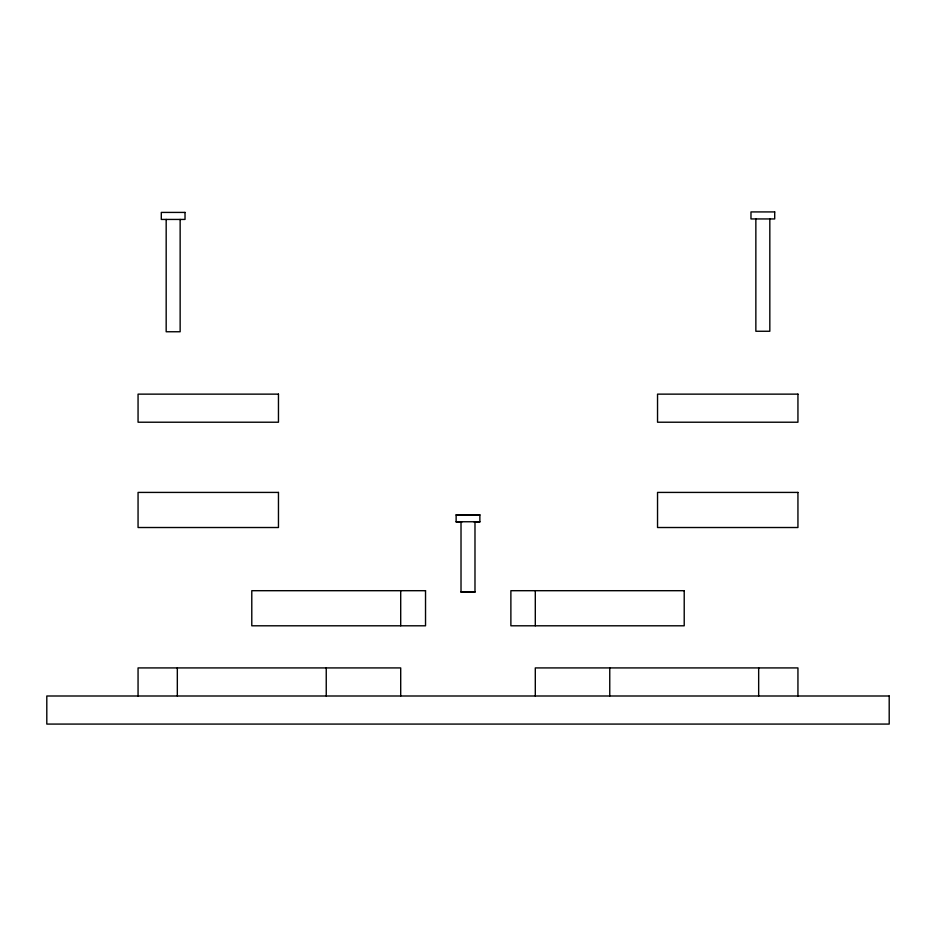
<?xml version="1.0" encoding="UTF-8"?>
<svg xmlns="http://www.w3.org/2000/svg" width="936" height="936" viewBox="0 0 936 936"><rect width="100%" height="100%" fill="white"/><g stroke="black" fill="none" stroke-linecap="round" stroke-linejoin="round"><path stroke-width="1.4" d="M456.136 514.987L479.864 514.987M456.136 521.75L479.864 521.75M461.916 522.007L456.136 522.007L456.136 514.73L479.864 514.73L479.864 522.007L474.084 522.007M461.015 591.95L474.985 591.95M797.94 695.998L797.94 667.918L535.298 667.918L535.298 695.998M769.825 218.942L769.825 331.262L755.855 331.262L755.855 218.942M758.663 667.918L758.663 695.998M609.757 667.918L609.757 695.998M535.298 590.698L535.298 625.798M474.985 521.75L474.985 592.207L461.015 592.207L461.015 521.75M400.702 590.698L400.702 625.798M400.702 695.998L400.702 667.918L138.06 667.918L138.06 695.998M326.243 667.918L326.243 695.998M180.145 219.434L180.145 331.753L166.175 331.753L166.175 219.434M177.325 667.918L177.325 695.998M774.704 211.922L750.976 211.922L750.976 218.942L774.704 218.942L774.704 211.922M185.024 212.413L161.296 212.413L161.296 219.434L185.024 219.434L185.024 212.413M278.46 394.138L138.06 394.138L138.06 422.218L278.46 422.218L278.46 394.138M797.94 394.138L657.54 394.138L657.54 422.218L797.94 422.218L797.94 394.138M278.46 492.418L138.06 492.418L138.06 527.518L278.46 527.518L278.46 492.418M797.94 492.418L657.54 492.418L657.54 527.518L797.94 527.518L797.94 492.418M425.529 590.698L251.784 590.698L251.784 625.798L425.529 625.798L425.529 590.698M684.216 590.698L510.88 590.698L510.88 625.798L684.216 625.798L684.216 590.698M889.2 695.998L46.8 695.998L46.8 724.078L889.2 724.078L889.2 695.998"/></g></svg>
